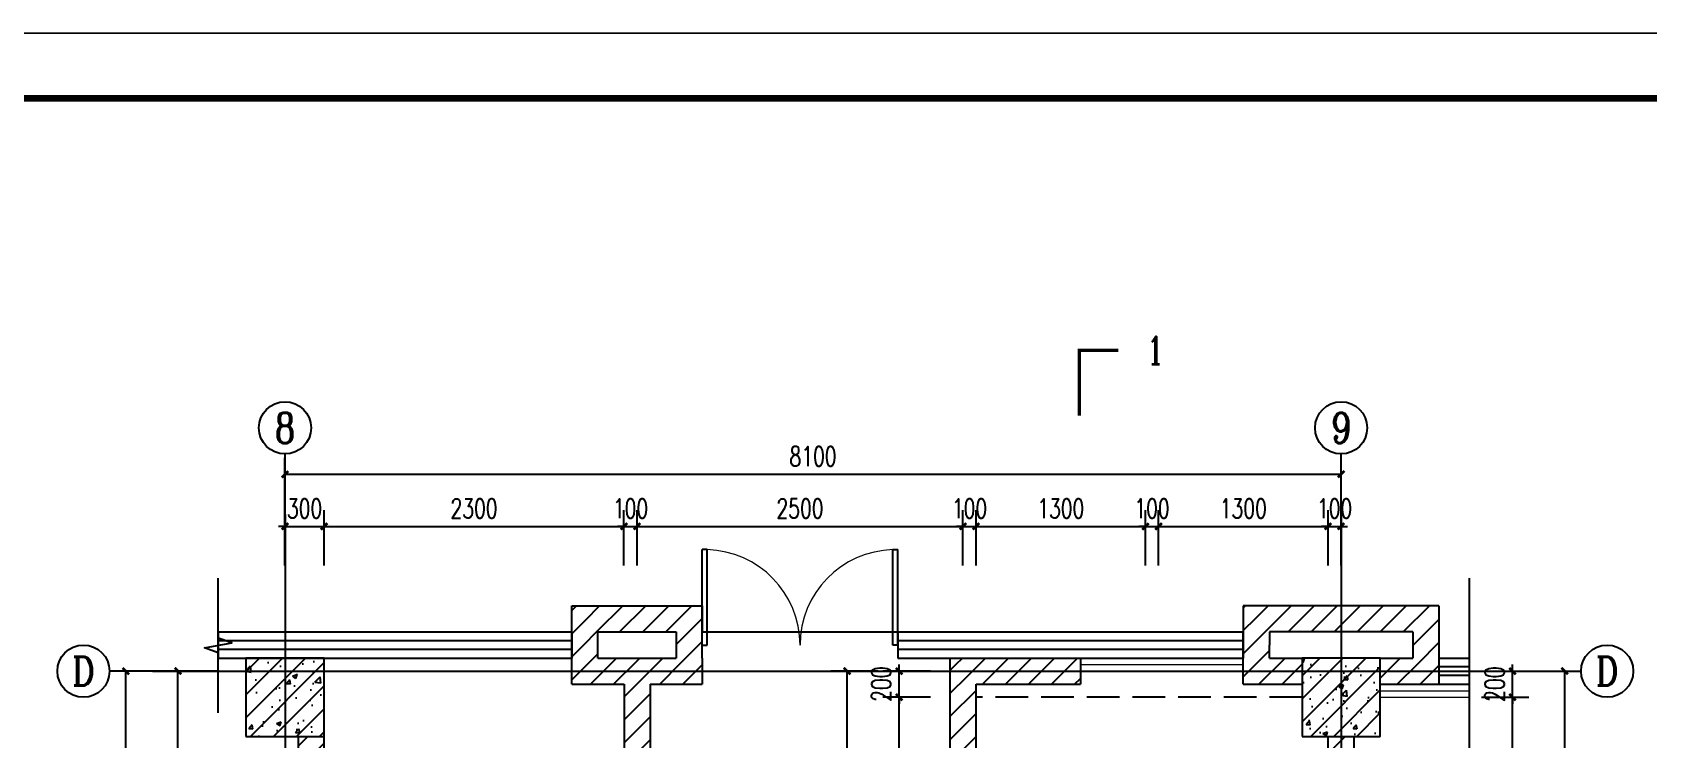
# Model space of a CAD drawing. Extents: x 1738711 to 2346805, y 1189731 to 2516152.
# Drawn here: x 1988359 to 2000756, y 1392502 to 1397922 of the extents above; entities that cross this region are included whole.
import ezdxf
from ezdxf.enums import TextEntityAlignment as Align

# ---------------------------------------------------------------- set-up
doc = ezdxf.new("R2010")
doc.units = 0
doc.header["$LTSCALE"] = 1000
doc.header["$MEASUREMENT"] = 0
doc.linetypes.add('DASH', pattern=[0.35, 0.25, -0.1])
doc.linetypes.add('复件 140224通州运河二期售楼部条件图_t3$0$X-ME SHAFT SH$0$X-B2$0$WATER_LINE', pattern=[0])
for name, color, linetype in [('AXIS', 3, 'Continuous'), ('AXIS_TEXT', 7, 'Continuous'), ('COLUMN', 9, 'Continuous'), ('DIM_SYMB', 3, 'Continuous'), ('DOTE', 1, 'Continuous'), ('PUB_DIM', 3, 'Continuous'), ('PUB_HATCH', 8, 'Continuous'), ('PUB_TEXT', 7, 'Continuous'), ('TK', 4, 'Continuous'), ('WALL', 40, 'Continuous'), ('WINDOW', 144, 'Continuous'), ('看线', 8, 'Continuous')]:
    doc.layers.add(name, color=color, linetype=linetype)
doc.layers.add('栏杆', color=6, linetype='Continuous', lineweight=15)
doc.styles.add('_TCH_AXIS', font='COMPLEX', dxfattribs={"bigfont": 'GBCBIG'})
doc.styles.add('_TCH_DIM_T3', font='SIMPLEX', dxfattribs={"width": 0.705882, "bigfont": 'GBCBIG'})
doc.styles.add('_TCH_LABEL', font='COMPLEX', dxfattribs={"bigfont": 'GBCBIG'})
doc.styles.add('COMPLEX', font='COMPLEX')
doc.styles.add('宋体', font='SIMSUN.TTF', dxfattribs={"width": 0.75})
doc.dimstyles.new('_TCH_ARCH&&50', dxfattribs={"dimtxt": 148.75, "dimasz": 50, "dimexe": 125, "dimexo": 150, "dimgap": 63.125, "dimtad": 1, "dimdec": 0, "dimzin": 0, "dimdsep": 46, "dimtxsty": '_TCH_DIM_T3', "dimblk": 'ARCHTICK', "dimcen": 0.09, "dimclrt": 7, "dimazin": 2, "dimtfac": 1, "dimtdec": 0, "dimtix": 1, "dimtmove": 2, "dimatfit": 3, "dimfxl": 50, "dimtolj": 1, "dimtzin": 0, "dimarcsym": 0})
pattern_1 = [(45, (0, 89.76), (-88.388383, 88.388383), [])]
pattern_2 = [(45, (0, 0), (-88.3883476, 88.3883476), []), (50, (0, 0), (358.63009, -31.376067), [37.5, -412.5]), (355, (0, 0), (-69.375667, 376.096067), [30, -330]), (100.4514, (29.9, -2.6), (289.25469, 344.71977), [31.870095, -350.571056]), (46.1842, (0, 100), (533.620524, -82.75951), [56.25, -618.75]), (96.6356, (44.47, 93.1), (467.33135, 487.05894), [47.80514, -525.8565]), (351.1842, (0, 100), (467.33097, 487.0593), [45, -495]), (21, (50, 75), (298.453526, -201.309445), [37.5, -412.5]), (326, (50, 75), (121.657666, 362.57502), [30, -330]), (71.4514, (74.87, 58.22), (420.111314, 161.26525), [31.870095, -350.571056]), (37.5, (0, 0), (6.0799277, 166.446927), [0, -326, 0, -335, 0, -331.25]), (7.5, (0, 0), (131.534769, 197.205856), [0, -191, 0, -318.5, 0, -126.25]), (327.5, (-111.5, 0), (266.911218, -11.277436), [0, -125, 0, -390, 0, -517.5]), (317.5, (-161.5, 0), (291.593085, 50.052491), [0, -162.5, 0, -259, 0, -367.5])]

# ---------------------------------------------------------------- blocks, each defined once
blk = doc.blocks.new('hjashrtahreahe')
at = {"layer": 'TK', "color": 7, "const_width": 25}
blk.add_lwpolyline([(0, 59400), (84100, 59400), (84100, 0), (0, 0)], close=True, dxfattribs=at)
at = {"layer": 'TK', "color": 3, "const_width": 100}
blk.add_lwpolyline([(2500, 1000), (2500, 58400), (83100, 58400), (83100, 1000)], close=True, dxfattribs=at)
at = {"layer": 'TK', "style": '宋体', "width": 0.75}
for tag, height, p in [('项目负责人', 350, (6003, 57089)), ('专业负责人', 350, (6003, 56224)), ('设计人', 350, (6003, 55419)), ('版号1', 250, (77304, 22193)), ('时间1', 250, (82405, 22193)), ('版号2', 250, (77304, 21593)), ('时间2', 250, (82405, 21593)), ('版号3', 250, (77304, 20993)), ('时间3', 250, (82405, 20993)), ('建筑会签', 0.0001, (78978, 2403)), ('电气会签', 0.0001, (82128, 2403)), ('结构会签', 0.0001, (78978, 1803)), ('暖通会签', 0.0001, (82128, 1803)), ('给排水会签', 0.0001, (78978, 1250)), ('智能化会签', 0.0001, (82128, 1250))]:
    blk.add_attdef(tag, text='', height=height, dxfattribs=at).set_placement(p, align=Align.CENTER)
for tag, p in [('合作设计单位', (80816, 48986)), ('版号说明1', (79854, 22318)), ('版号说明2', (79854, 21718)), ('版号说明3', (79854, 21118)), ('浙江绿储科技有限公司', (80545, 16036)), ('百兆瓦级集中式熔盐储能关键', (80545, 14953)), ('设备研发及制造基地项目', (80545, 14603)), ('1#研发楼', (80545, 13636)), ('图名', (80545, 12436)), ('工程编号', (78978, 11461)), ('子项编号', (82128, 11461)), ('建筑', (78978, 10711)), ('图号', (82128, 10711)), ('施工图', (78978, 9961)), ('2023.03', (82128, 9961)), ('审定', (79353, 8461)), ('审核', (79353, 7711)), ('工程负责', (79353, 6961)), ('专业负责', (79353, 6211)), ('设计', (79353, 5461)), ('制图', (79353, 4711)), ('校对', (79353, 3961))]:
    blk.add_attdef(tag, text='', height=250, dxfattribs=at).set_placement(p, align=Align.MIDDLE_CENTER)
blk = doc.blocks.new('_ArchTick')
at = {"color": 0, "linetype": 'ByBlock', "const_width": 0.4}
blk.add_lwpolyline([(-0.5, -0.5), (0.5, 0.5)], dxfattribs=at)
blk = doc.blocks.new('*D1735')
at = {"layer": 'Defpoints', "color": 0, "transparency": 16777216}
for p in [(1994608, 1393027), (1994997, 1393027), (1994997, 1386427)]:
    blk.add_point(p, dxfattribs=at)
at = {"layer": 'PUB_DIM', "color": 0, "lineweight": -2, "transparency": 16777216}
for p, q in [((1994847, 1393027), (1994483, 1393027)), ((1994608, 1386427), (1994608, 1393027)), ((1994847, 1386427), (1994483, 1386427))]:
    blk.add_line(p, q, dxfattribs=at)
at = {"layer": 'PUB_DIM', "color": 0, "lineweight": -2, "transparency": 16777216, "xscale": 50, "yscale": 50, "zscale": 50}
for p, rotation in [((1994608, 1393027), 90), ((1994608, 1386427), 270)]:
    blk.add_blockref('_ArchTick', p, dxfattribs=dict(at, rotation=rotation))
at = {"layer": 'PUB_DIM', "color": 7, "transparency": 16777216, "insert": (1994470, 1389727), "char_height": 148.8, "attachment_point": 5, "rotation": 90, "style": '_TCH_DIM_T3'}
blk.add_mtext('\\A1;6600', dxfattribs=at)
blk = doc.blocks.new('*D1740')
at = {"layer": 'Defpoints', "color": 0, "transparency": 16777216}
for p in [(1995008, 1392827), (1995397, 1392827), (1995397, 1390957)]:
    blk.add_point(p, dxfattribs=at)
at = {"layer": 'PUB_DIM', "color": 0, "lineweight": -2, "transparency": 16777216}
for p, q in [((1995247, 1392827), (1994883, 1392827)), ((1995008, 1390957), (1995008, 1392827)), ((1995247, 1390957), (1994883, 1390957))]:
    blk.add_line(p, q, dxfattribs=at)
at = {"layer": 'PUB_DIM', "color": 0, "lineweight": -2, "transparency": 16777216, "xscale": 50, "yscale": 50, "zscale": 50}
for p, rotation in [((1995008, 1392827), 90), ((1995008, 1390957), 270)]:
    blk.add_blockref('_ArchTick', p, dxfattribs=dict(at, rotation=rotation))
at = {"layer": 'PUB_DIM', "color": 7, "transparency": 16777216, "insert": (1994870, 1391892), "char_height": 148.8, "attachment_point": 5, "rotation": 90, "style": '_TCH_DIM_T3'}
blk.add_mtext('\\A1;1870', dxfattribs=at)
blk = doc.blocks.new('*D1741')
at = {"layer": 'Defpoints', "color": 0, "transparency": 16777216}
for p in [(1995008, 1393027), (1995397, 1393027), (1995397, 1392827)]:
    blk.add_point(p, dxfattribs=at)
at = {"layer": 'PUB_DIM', "color": 0, "lineweight": -2, "transparency": 16777216}
for p, q in [((1995008, 1393027), (1995008, 1393077)), ((1995247, 1393027), (1994883, 1393027)), ((1995008, 1392827), (1995008, 1393027)), ((1995247, 1392827), (1994883, 1392827)), ((1995008, 1392827), (1995008, 1392777))]:
    blk.add_line(p, q, dxfattribs=at)
at = {"layer": 'PUB_DIM', "color": 0, "lineweight": -2, "transparency": 16777216, "xscale": 50, "yscale": 50, "zscale": 50}
for p, rotation in [((1995008, 1393027), 270), ((1995008, 1392827), 90)]:
    blk.add_blockref('_ArchTick', p, dxfattribs=dict(at, rotation=rotation))
at = {"layer": 'PUB_DIM', "color": 7, "transparency": 16777216, "insert": (1994870, 1392927), "char_height": 148.8, "attachment_point": 5, "rotation": 90, "style": '_TCH_DIM_T3'}
blk.add_mtext('\\A1;200', dxfattribs=at)
blk = doc.blocks.new('*D1742')
at = {"layer": 'Defpoints', "color": 0, "transparency": 16777216}
for p in [(1999723, 1393027), (2000112, 1393027), (1999723, 1386427)]:
    blk.add_point(p, dxfattribs=at)
at = {"layer": 'PUB_DIM', "color": 0, "lineweight": -2, "transparency": 16777216}
for p, q in [((1999873, 1393027), (2000237, 1393027)), ((2000112, 1386427), (2000112, 1393027)), ((1999873, 1386427), (2000237, 1386427))]:
    blk.add_line(p, q, dxfattribs=at)
at = {"layer": 'PUB_DIM', "color": 0, "lineweight": -2, "transparency": 16777216, "xscale": 50, "yscale": 50, "zscale": 50}
for p, rotation in [((2000112, 1393027), 90), ((2000112, 1386427), 270)]:
    blk.add_blockref('_ArchTick', p, dxfattribs=dict(at, rotation=rotation))
at = {"layer": 'PUB_DIM', "color": 7, "transparency": 16777216, "insert": (1999975, 1389727), "char_height": 148.8, "attachment_point": 5, "rotation": 90, "style": '_TCH_DIM_T3'}
blk.add_mtext('\\A1;6600', dxfattribs=at)
blk = doc.blocks.new('*D1747')
at = {"layer": 'Defpoints', "color": 0, "transparency": 16777216}
for p in [(1999323, 1392827), (1999712, 1392827), (1999323, 1390957)]:
    blk.add_point(p, dxfattribs=at)
at = {"layer": 'PUB_DIM', "color": 0, "lineweight": -2, "transparency": 16777216}
for p, q in [((1999473, 1392827), (1999837, 1392827)), ((1999712, 1390957), (1999712, 1392827)), ((1999473, 1390957), (1999837, 1390957))]:
    blk.add_line(p, q, dxfattribs=at)
at = {"layer": 'PUB_DIM', "color": 0, "lineweight": -2, "transparency": 16777216, "xscale": 50, "yscale": 50, "zscale": 50}
for p, rotation in [((1999712, 1392827), 90), ((1999712, 1390957), 270)]:
    blk.add_blockref('_ArchTick', p, dxfattribs=dict(at, rotation=rotation))
at = {"layer": 'PUB_DIM', "color": 7, "transparency": 16777216, "insert": (1999575, 1391892), "char_height": 148.8, "attachment_point": 5, "rotation": 90, "style": '_TCH_DIM_T3'}
blk.add_mtext('\\A1;1870', dxfattribs=at)
blk = doc.blocks.new('*D1748')
at = {"layer": 'Defpoints', "color": 0, "transparency": 16777216}
for p in [(1999323, 1393027), (1999712, 1393027), (1999323, 1392827)]:
    blk.add_point(p, dxfattribs=at)
at = {"layer": 'PUB_DIM', "color": 0, "lineweight": -2, "transparency": 16777216}
for p, q in [((1999712, 1393027), (1999712, 1393077)), ((1999473, 1393027), (1999837, 1393027)), ((1999712, 1392827), (1999712, 1393027)), ((1999473, 1392827), (1999837, 1392827)), ((1999712, 1392827), (1999712, 1392777))]:
    blk.add_line(p, q, dxfattribs=at)
at = {"layer": 'PUB_DIM', "color": 0, "lineweight": -2, "transparency": 16777216, "xscale": 50, "yscale": 50, "zscale": 50}
for p, rotation in [((1999712, 1393027), 270), ((1999712, 1392827), 90)]:
    blk.add_blockref('_ArchTick', p, dxfattribs=dict(at, rotation=rotation))
at = {"layer": 'PUB_DIM', "color": 7, "transparency": 16777216, "insert": (1999575, 1392927), "char_height": 148.8, "attachment_point": 5, "rotation": 90, "style": '_TCH_DIM_T3'}
blk.add_mtext('\\A1;200', dxfattribs=at)
blk = doc.blocks.new('*D1749')
at = {"layer": 'Defpoints', "color": 0, "transparency": 16777216}
for p in [(1989076, 1393027), (1989541, 1393027), (1989541, 1386427)]:
    blk.add_point(p, dxfattribs=at)
at = {"layer": 'PUB_DIM', "color": 0, "lineweight": -2, "transparency": 16777216}
for p, q in [((1989391, 1393027), (1988951, 1393027)), ((1989076, 1386427), (1989076, 1393027)), ((1989391, 1386427), (1988951, 1386427))]:
    blk.add_line(p, q, dxfattribs=at)
at = {"layer": 'PUB_DIM', "color": 0, "lineweight": -2, "transparency": 16777216, "xscale": 50, "yscale": 50, "zscale": 50}
for p, rotation in [((1989076, 1393027), 90), ((1989076, 1386427), 270)]:
    blk.add_blockref('_ArchTick', p, dxfattribs=dict(at, rotation=rotation))
at = {"layer": 'PUB_DIM', "color": 7, "transparency": 16777216, "insert": (1988938, 1389727), "char_height": 148.8, "attachment_point": 5, "rotation": 90, "style": '_TCH_DIM_T3'}
blk.add_mtext('\\A1;6600', dxfattribs=at)
blk = doc.blocks.new('*D1753')
at = {"layer": 'Defpoints', "color": 0, "transparency": 16777216}
for p in [(1989476, 1393027), (1989941, 1393027), (1989941, 1390427)]:
    blk.add_point(p, dxfattribs=at)
at = {"layer": 'PUB_DIM', "color": 0, "lineweight": -2, "transparency": 16777216}
for p, q in [((1989791, 1393027), (1989351, 1393027)), ((1989476, 1390427), (1989476, 1393027)), ((1989791, 1390427), (1989351, 1390427))]:
    blk.add_line(p, q, dxfattribs=at)
at = {"layer": 'PUB_DIM', "color": 0, "lineweight": -2, "transparency": 16777216, "xscale": 50, "yscale": 50, "zscale": 50}
for p, rotation in [((1989476, 1393027), 90), ((1989476, 1390427), 270)]:
    blk.add_blockref('_ArchTick', p, dxfattribs=dict(at, rotation=rotation))
at = {"layer": 'PUB_DIM', "color": 7, "transparency": 16777216, "insert": (1989338, 1391727), "char_height": 148.8, "attachment_point": 5, "rotation": 90, "style": '_TCH_DIM_T3'}
blk.add_mtext('\\A1;2600', dxfattribs=at)
blk = doc.blocks.new('*D1754')
at = {"layer": 'Defpoints', "color": 0, "transparency": 16777216}
for p in [(1998397, 1394536), (1990297, 1394087), (1998397, 1394087)]:
    blk.add_point(p, dxfattribs=at)
at = {"layer": 'PUB_DIM', "color": 0, "lineweight": -2, "transparency": 16777216}
for p, q in [((1990297, 1394237), (1990297, 1394661)), ((1998397, 1394237), (1998397, 1394661)), ((1990297, 1394536), (1998397, 1394536))]:
    blk.add_line(p, q, dxfattribs=at)
at = {"layer": 'PUB_DIM', "color": 0, "lineweight": -2, "transparency": 16777216, "xscale": 50, "yscale": 50, "zscale": 50, "rotation": 180}
blk.add_blockref('_ArchTick', (1990297, 1394536), dxfattribs=at)
at = {"layer": 'PUB_DIM', "color": 0, "lineweight": -2, "transparency": 16777216, "xscale": 50, "yscale": 50, "zscale": 50}
blk.add_blockref('_ArchTick', (1998397, 1394536), dxfattribs=at)
at = {"layer": 'PUB_DIM', "color": 7, "transparency": 16777216, "insert": (1994347, 1394673), "char_height": 148.8, "attachment_point": 5, "style": '_TCH_DIM_T3'}
blk.add_mtext('\\A1;8100', dxfattribs=at)
blk = doc.blocks.new('*D1755')
at = {"layer": 'Defpoints', "color": 0, "transparency": 16777216}
for p in [(1990597, 1394136), (1990297, 1393687), (1990597, 1393687)]:
    blk.add_point(p, dxfattribs=at)
at = {"layer": 'PUB_DIM', "color": 0, "lineweight": -2, "transparency": 16777216}
for p, q in [((1990297, 1393837), (1990297, 1394261)), ((1990597, 1393837), (1990597, 1394261)), ((1990297, 1394136), (1990247, 1394136)), ((1990297, 1394136), (1990597, 1394136)), ((1990597, 1394136), (1990647, 1394136))]:
    blk.add_line(p, q, dxfattribs=at)
at = {"layer": 'PUB_DIM', "color": 0, "lineweight": -2, "transparency": 16777216, "xscale": 50, "yscale": 50, "zscale": 50}
blk.add_blockref('_ArchTick', (1990297, 1394136), dxfattribs=at)
at = {"layer": 'PUB_DIM', "color": 0, "lineweight": -2, "transparency": 16777216, "xscale": 50, "yscale": 50, "zscale": 50, "rotation": 180}
blk.add_blockref('_ArchTick', (1990597, 1394136), dxfattribs=at)
at = {"layer": 'PUB_DIM', "color": 7, "transparency": 16777216, "insert": (1990447, 1394273), "char_height": 148.8, "attachment_point": 5, "style": '_TCH_DIM_T3'}
blk.add_mtext('\\A1;300', dxfattribs=at)
blk = doc.blocks.new('*D1756')
at = {"layer": 'Defpoints', "color": 0, "transparency": 16777216}
for p in [(1992897, 1394136), (1990597, 1393687), (1992897, 1393687)]:
    blk.add_point(p, dxfattribs=at)
at = {"layer": 'PUB_DIM', "color": 0, "lineweight": -2, "transparency": 16777216}
for p, q in [((1990597, 1393837), (1990597, 1394261)), ((1992897, 1393837), (1992897, 1394261)), ((1990597, 1394136), (1992897, 1394136))]:
    blk.add_line(p, q, dxfattribs=at)
at = {"layer": 'PUB_DIM', "color": 0, "lineweight": -2, "transparency": 16777216, "xscale": 50, "yscale": 50, "zscale": 50, "rotation": 180}
blk.add_blockref('_ArchTick', (1990597, 1394136), dxfattribs=at)
at = {"layer": 'PUB_DIM', "color": 0, "lineweight": -2, "transparency": 16777216, "xscale": 50, "yscale": 50, "zscale": 50}
blk.add_blockref('_ArchTick', (1992897, 1394136), dxfattribs=at)
at = {"layer": 'PUB_DIM', "color": 7, "transparency": 16777216, "insert": (1991747, 1394273), "char_height": 148.8, "attachment_point": 5, "style": '_TCH_DIM_T3'}
blk.add_mtext('\\A1;2300', dxfattribs=at)
blk = doc.blocks.new('*D1757')
at = {"layer": 'Defpoints', "color": 0, "transparency": 16777216}
for p in [(1992997, 1394136), (1992897, 1393687), (1992997, 1393687)]:
    blk.add_point(p, dxfattribs=at)
at = {"layer": 'PUB_DIM', "color": 0, "lineweight": -2, "transparency": 16777216}
for p, q in [((1992897, 1393837), (1992897, 1394261)), ((1992997, 1393837), (1992997, 1394261)), ((1992897, 1394136), (1992847, 1394136)), ((1992897, 1394136), (1992997, 1394136)), ((1992997, 1394136), (1993047, 1394136))]:
    blk.add_line(p, q, dxfattribs=at)
at = {"layer": 'PUB_DIM', "color": 0, "lineweight": -2, "transparency": 16777216, "xscale": 50, "yscale": 50, "zscale": 50}
blk.add_blockref('_ArchTick', (1992897, 1394136), dxfattribs=at)
at = {"layer": 'PUB_DIM', "color": 0, "lineweight": -2, "transparency": 16777216, "xscale": 50, "yscale": 50, "zscale": 50, "rotation": 180}
blk.add_blockref('_ArchTick', (1992997, 1394136), dxfattribs=at)
at = {"layer": 'PUB_DIM', "color": 7, "transparency": 16777216, "insert": (1992947, 1394273), "char_height": 148.8, "attachment_point": 5, "style": '_TCH_DIM_T3'}
blk.add_mtext('\\A1;100', dxfattribs=at)
blk = doc.blocks.new('*D1758')
at = {"layer": 'Defpoints', "color": 0, "transparency": 16777216}
for p in [(1995497, 1394136), (1992997, 1393687), (1995497, 1393687)]:
    blk.add_point(p, dxfattribs=at)
at = {"layer": 'PUB_DIM', "color": 0, "lineweight": -2, "transparency": 16777216}
for p, q in [((1992997, 1393837), (1992997, 1394261)), ((1995497, 1393837), (1995497, 1394261)), ((1992997, 1394136), (1995497, 1394136))]:
    blk.add_line(p, q, dxfattribs=at)
at = {"layer": 'PUB_DIM', "color": 0, "lineweight": -2, "transparency": 16777216, "xscale": 50, "yscale": 50, "zscale": 50, "rotation": 180}
blk.add_blockref('_ArchTick', (1992997, 1394136), dxfattribs=at)
at = {"layer": 'PUB_DIM', "color": 0, "lineweight": -2, "transparency": 16777216, "xscale": 50, "yscale": 50, "zscale": 50}
blk.add_blockref('_ArchTick', (1995497, 1394136), dxfattribs=at)
at = {"layer": 'PUB_DIM', "color": 7, "transparency": 16777216, "insert": (1994247, 1394273), "char_height": 148.8, "attachment_point": 5, "style": '_TCH_DIM_T3'}
blk.add_mtext('\\A1;2500', dxfattribs=at)
blk = doc.blocks.new('*D1759')
at = {"layer": 'Defpoints', "color": 0, "transparency": 16777216}
for p in [(1995597, 1394136), (1995497, 1393687), (1995597, 1393687)]:
    blk.add_point(p, dxfattribs=at)
at = {"layer": 'PUB_DIM', "color": 0, "lineweight": -2, "transparency": 16777216}
for p, q in [((1995497, 1393837), (1995497, 1394261)), ((1995597, 1393837), (1995597, 1394261)), ((1995497, 1394136), (1995447, 1394136)), ((1995497, 1394136), (1995597, 1394136)), ((1995597, 1394136), (1995647, 1394136))]:
    blk.add_line(p, q, dxfattribs=at)
at = {"layer": 'PUB_DIM', "color": 0, "lineweight": -2, "transparency": 16777216, "xscale": 50, "yscale": 50, "zscale": 50}
blk.add_blockref('_ArchTick', (1995497, 1394136), dxfattribs=at)
at = {"layer": 'PUB_DIM', "color": 0, "lineweight": -2, "transparency": 16777216, "xscale": 50, "yscale": 50, "zscale": 50, "rotation": 180}
blk.add_blockref('_ArchTick', (1995597, 1394136), dxfattribs=at)
at = {"layer": 'PUB_DIM', "color": 7, "transparency": 16777216, "insert": (1995547, 1394273), "char_height": 148.8, "attachment_point": 5, "style": '_TCH_DIM_T3'}
blk.add_mtext('\\A1;100', dxfattribs=at)
blk = doc.blocks.new('*D1760')
at = {"layer": 'Defpoints', "color": 0, "transparency": 16777216}
for p in [(1996897, 1394136), (1995597, 1393687), (1996897, 1393687)]:
    blk.add_point(p, dxfattribs=at)
at = {"layer": 'PUB_DIM', "color": 0, "lineweight": -2, "transparency": 16777216}
for p, q in [((1995597, 1393837), (1995597, 1394261)), ((1996897, 1393837), (1996897, 1394261)), ((1995597, 1394136), (1996897, 1394136))]:
    blk.add_line(p, q, dxfattribs=at)
at = {"layer": 'PUB_DIM', "color": 0, "lineweight": -2, "transparency": 16777216, "xscale": 50, "yscale": 50, "zscale": 50, "rotation": 180}
blk.add_blockref('_ArchTick', (1995597, 1394136), dxfattribs=at)
at = {"layer": 'PUB_DIM', "color": 0, "lineweight": -2, "transparency": 16777216, "xscale": 50, "yscale": 50, "zscale": 50}
blk.add_blockref('_ArchTick', (1996897, 1394136), dxfattribs=at)
at = {"layer": 'PUB_DIM', "color": 7, "transparency": 16777216, "insert": (1996247, 1394273), "char_height": 148.8, "attachment_point": 5, "style": '_TCH_DIM_T3'}
blk.add_mtext('\\A1;1300', dxfattribs=at)
blk = doc.blocks.new('*D1761')
at = {"layer": 'Defpoints', "color": 0, "transparency": 16777216}
for p in [(1996997, 1394136), (1996897, 1393687), (1996997, 1393687)]:
    blk.add_point(p, dxfattribs=at)
at = {"layer": 'PUB_DIM', "color": 0, "lineweight": -2, "transparency": 16777216}
for p, q in [((1996897, 1393837), (1996897, 1394261)), ((1996997, 1393837), (1996997, 1394261)), ((1996897, 1394136), (1996847, 1394136)), ((1996897, 1394136), (1996997, 1394136)), ((1996997, 1394136), (1997047, 1394136))]:
    blk.add_line(p, q, dxfattribs=at)
at = {"layer": 'PUB_DIM', "color": 0, "lineweight": -2, "transparency": 16777216, "xscale": 50, "yscale": 50, "zscale": 50}
blk.add_blockref('_ArchTick', (1996897, 1394136), dxfattribs=at)
at = {"layer": 'PUB_DIM', "color": 0, "lineweight": -2, "transparency": 16777216, "xscale": 50, "yscale": 50, "zscale": 50, "rotation": 180}
blk.add_blockref('_ArchTick', (1996997, 1394136), dxfattribs=at)
at = {"layer": 'PUB_DIM', "color": 7, "transparency": 16777216, "insert": (1996947, 1394273), "char_height": 148.8, "attachment_point": 5, "style": '_TCH_DIM_T3'}
blk.add_mtext('\\A1;100', dxfattribs=at)
blk = doc.blocks.new('*D1762')
at = {"layer": 'Defpoints', "color": 0, "transparency": 16777216}
for p in [(1998297, 1394136), (1996997, 1393687), (1998297, 1393687)]:
    blk.add_point(p, dxfattribs=at)
at = {"layer": 'PUB_DIM', "color": 0, "lineweight": -2, "transparency": 16777216}
for p, q in [((1996997, 1393837), (1996997, 1394261)), ((1998297, 1393837), (1998297, 1394261)), ((1996997, 1394136), (1998297, 1394136))]:
    blk.add_line(p, q, dxfattribs=at)
at = {"layer": 'PUB_DIM', "color": 0, "lineweight": -2, "transparency": 16777216, "xscale": 50, "yscale": 50, "zscale": 50, "rotation": 180}
blk.add_blockref('_ArchTick', (1996997, 1394136), dxfattribs=at)
at = {"layer": 'PUB_DIM', "color": 0, "lineweight": -2, "transparency": 16777216, "xscale": 50, "yscale": 50, "zscale": 50}
blk.add_blockref('_ArchTick', (1998297, 1394136), dxfattribs=at)
at = {"layer": 'PUB_DIM', "color": 7, "transparency": 16777216, "insert": (1997647, 1394273), "char_height": 148.8, "attachment_point": 5, "style": '_TCH_DIM_T3'}
blk.add_mtext('\\A1;1300', dxfattribs=at)
blk = doc.blocks.new('*D1763')
at = {"layer": 'Defpoints', "color": 0, "transparency": 16777216}
for p in [(1998397, 1394136), (1998297, 1393687), (1998397, 1393687)]:
    blk.add_point(p, dxfattribs=at)
at = {"layer": 'PUB_DIM', "color": 0, "lineweight": -2, "transparency": 16777216}
for p, q in [((1998297, 1393837), (1998297, 1394261)), ((1998397, 1393837), (1998397, 1394261)), ((1998297, 1394136), (1998247, 1394136)), ((1998297, 1394136), (1998397, 1394136)), ((1998397, 1394136), (1998447, 1394136))]:
    blk.add_line(p, q, dxfattribs=at)
at = {"layer": 'PUB_DIM', "color": 0, "lineweight": -2, "transparency": 16777216, "xscale": 50, "yscale": 50, "zscale": 50}
blk.add_blockref('_ArchTick', (1998297, 1394136), dxfattribs=at)
at = {"layer": 'PUB_DIM', "color": 0, "lineweight": -2, "transparency": 16777216, "xscale": 50, "yscale": 50, "zscale": 50, "rotation": 180}
blk.add_blockref('_ArchTick', (1998397, 1394136), dxfattribs=at)
at = {"layer": 'PUB_DIM', "color": 7, "transparency": 16777216, "insert": (1998347, 1394273), "char_height": 148.8, "attachment_point": 5, "style": '_TCH_DIM_T3'}
blk.add_mtext('\\A1;100', dxfattribs=at)
blk = doc.blocks.new('$TCHSYS$WIN2D')
for p, q in [((-0.5, 0.5), (0.5, 0.5)), ((-0.5, 0.5), (-0.5, -0.5)), ((0.5, 0.5), (0.5, -0.5)), ((0.5, 0.1667), (-0.5, 0.1667)), ((0.5, -0.1667), (-0.5, -0.1667)), ((-0.5, -0.5), (0.5, -0.5))]:
    blk.add_line(p, q)
blk = doc.blocks.new('$DorLib2D$00000002')
for p, q in [((-0.5, 0), (-0.5, 0.4875)), ((-0.475, 0.4875), (-0.5, 0.4875)), ((-0.475, 0), (-0.475, 0.4875)), ((0.475, 0), (0.475, 0.4875)), ((0.475, 0.4875), (0.5, 0.4875)), ((0.5, 0), (0.5, 0.4875)), ((-0.5, 0), (-0.475, 0)), ((0.5, 0), (0.475, 0))]:
    blk.add_line(p, q)
at = {"lineweight": 13}
for centre, start, end in [((-0.4875, 0), 0, 88.53072), ((0.4875, 0), 91.46928, 180)]:
    blk.add_arc(centre, 0.4875, start, end, dxfattribs=at)
blk = doc.blocks.new('_AXISO')
blk.add_circle((0, 0), 0.5)
at = {"layer": 'AXIS_TEXT', "style": 'COMPLEX', "width": 1.041667}
blk.add_attdef('A', text='', height=0.56, dxfattribs=at).set_placement((-0.25, -0.28), (0.25, -0.28), align=Align.FIT)

msp = doc.modelspace()

# ---------------------------------------------------------------- hatches: boundary and pattern name
at = {"layer": 'PUB_HATCH', "linetype": '复件 140224通州运河二期售楼部条件图_t3$0$X-ME SHAFT SH$0$X-B2$0$WATER_LINE'}
h = msp.add_hatch(dxfattribs=at)
h.set_pattern_fill('普通砖', color=256, scale=50, style=0)
h.set_pattern_definition(pattern_1)
h.paths.add_polyline_path([(1992497.2, 1393526.7), (1992697.2, 1393326.7), (1993297.2, 1393326.7), (1993497.2, 1393526.7)])
h = msp.add_hatch(dxfattribs=at)
h.set_pattern_fill('普通砖', color=256, scale=50, style=0)
h.set_pattern_definition(pattern_1)
h.paths.add_polyline_path([(1992563.8, 1393226.7), (1992697.2, 1393226.7), (1992697.2, 1393326.7), (1992497.2, 1393526.7), (1992497.2, 1393326.7)])
h = msp.add_hatch(dxfattribs=at)
h.set_pattern_fill('普通砖', color=256, scale=50, style=0)
h.set_pattern_definition(pattern_1)
h.paths.add_polyline_path([(1993497.2, 1393526.7), (1993297.2, 1393326.7), (1993297.2, 1393226.7), (1993430.5, 1393226.7), (1993497.2, 1393326.7)])
h = msp.add_hatch(dxfattribs=at)
h.set_pattern_fill('普通砖', color=256, scale=50, style=0)
h.set_pattern_definition(pattern_1)
h.paths.add_polyline_path([(1997847.2, 1393326.7), (1997647.2, 1393526.7), (1997647.2, 1393326.7), (1997713.8, 1393226.7), (1997847.2, 1393226.7)])
h = msp.add_hatch(dxfattribs=at)
h.set_pattern_fill('普通砖', color=256, scale=50, style=0)
h.set_pattern_definition(pattern_1)
h.paths.add_polyline_path([(1998947.2, 1393326.7), (1999147.2, 1393526.7), (1997647.2, 1393526.7), (1997847.2, 1393326.7)])
h = msp.add_hatch(dxfattribs=at)
h.set_pattern_fill('普通砖', color=256, scale=50, style=0)
h.set_pattern_definition(pattern_1)
h.paths.add_polyline_path([(1999147.2, 1393526.7), (1998947.2, 1393326.7), (1998947.2, 1393126.7), (1999147.2, 1392926.7)])
h = msp.add_hatch(dxfattribs=at)
h.set_pattern_fill('普通砖', color=256, scale=50, style=0)
h.set_pattern_definition(pattern_1)
h.paths.add_polyline_path([(1992497.2, 1393326.7), (1992497.2, 1393126.7), (1992563.8, 1393226.7)])
h = msp.add_hatch(dxfattribs=at)
h.set_pattern_fill('普通砖', color=256, scale=50, style=0)
h.set_pattern_definition(pattern_1)
h.paths.add_polyline_path([(1993497.2, 1393126.7), (1993497.2, 1393326.7), (1993430.5, 1393226.7)])
h = msp.add_hatch(dxfattribs=at)
h.set_pattern_fill('普通砖', color=256, scale=50, style=0)
h.set_pattern_definition(pattern_1)
h.paths.add_polyline_path([(1997647.2, 1393326.7), (1997647.2, 1393126.7), (1997713.8, 1393226.7)])
h = msp.add_hatch(dxfattribs=at)
h.set_pattern_fill('普通砖', color=256, scale=50, style=0)
h.set_pattern_definition(pattern_1)
h.paths.add_polyline_path([(1992497.2, 1392926.7), (1992697.2, 1393126.7), (1992697.2, 1393226.7), (1992563.8, 1393226.7), (1992497.2, 1393126.7)])
h = msp.add_hatch(dxfattribs=at)
h.set_pattern_fill('普通砖', color=256, scale=50, style=0)
h.set_pattern_definition(pattern_1)
h.paths.add_polyline_path([(1993430.5, 1393226.7), (1993297.2, 1393226.7), (1993297.2, 1393126.7), (1993497.2, 1392926.7), (1993497.2, 1393126.7)])
h = msp.add_hatch(dxfattribs=at)
h.set_pattern_fill('普通砖', color=256, scale=50, style=0)
h.set_pattern_definition(pattern_1)
h.paths.add_polyline_path([(1997647.2, 1392926.7), (1997847.2, 1393126.7), (1997847.2, 1393226.7), (1997713.8, 1393226.7), (1997647.2, 1393126.7)])
h = msp.add_hatch(dxfattribs=at)
h.set_pattern_fill('钢筋混凝土', color=256, scale=50, style=0)
h.set_pattern_definition(pattern_2)
h.paths.add_polyline_path([(1989997.2, 1392526.7), (1990597.2, 1392526.7), (1990597.2, 1393126.7), (1989997.2, 1393126.7)])
h = msp.add_hatch(dxfattribs=at)
h.set_pattern_fill('普通砖', color=256, scale=50, style=0)
h.set_pattern_definition(pattern_1)
h.paths.add_polyline_path([(1992697.2, 1393126.7), (1992497.2, 1392926.7), (1992897.2, 1392926.7), (1992997.2, 1392993.3), (1992997.2, 1393126.7)])
h = msp.add_hatch(dxfattribs=at)
h.set_pattern_fill('普通砖', color=256, scale=50, style=0)
h.set_pattern_definition(pattern_1)
h.paths.add_polyline_path([(1992997.2, 1392993.3), (1993097.2, 1392926.7), (1993497.2, 1392926.7), (1993297.2, 1393126.7), (1992997.2, 1393126.7)])
at = {"layer": 'PUB_HATCH'}
h = msp.add_hatch(dxfattribs=at)
h.set_pattern_fill('普通砖', color=256, scale=50, style=0)
h.set_pattern_definition(pattern_1)
h.paths.add_polyline_path([(1995397.2, 1393126.7), (1995397.2, 1388476.7), (1995597.2, 1388476.7), (1995597.2, 1392926.7)])
at = {"layer": 'PUB_HATCH', "linetype": '复件 140224通州运河二期售楼部条件图_t3$0$X-ME SHAFT SH$0$X-B2$0$WATER_LINE'}
h = msp.add_hatch(dxfattribs=at)
h.set_pattern_fill('普通砖', color=256, scale=50, style=0)
h.set_pattern_definition(pattern_1)
h.paths.add_polyline_path([(1995397.2, 1393126.7), (1995597.2, 1392926.7), (1996397.2, 1392926.7), (1996397.2, 1393126.7)])
h = msp.add_hatch(dxfattribs=at)
h.set_pattern_fill('普通砖', color=256, scale=50, style=0)
h.set_pattern_definition(pattern_1)
h.paths.add_polyline_path([(1998097.2, 1392926.7), (1998097.2, 1393126.7), (1997847.2, 1393126.7), (1997647.2, 1392926.7)])
h = msp.add_hatch(dxfattribs=at)
h.set_pattern_fill('钢筋混凝土', color=256, scale=50, style=0)
h.set_pattern_definition(pattern_2)
h.paths.add_polyline_path([(1998097.2, 1392526.7), (1998697.2, 1392526.7), (1998697.2, 1393126.7), (1998097.2, 1393126.7)])
h = msp.add_hatch(dxfattribs=at)
h.set_pattern_fill('普通砖', color=256, scale=50, style=0)
h.set_pattern_definition(pattern_1)
h.paths.add_polyline_path([(1998697.2, 1393126.7), (1998697.2, 1392926.7), (1999147.2, 1392926.7), (1998947.2, 1393126.7)])
at = {"layer": 'PUB_HATCH'}
h = msp.add_hatch(dxfattribs=at)
h.set_pattern_fill('普通砖', color=256, scale=50, style=0)
h.set_pattern_definition(pattern_1)
h.paths.add_polyline_path([(1992997.2, 1392993.3), (1992897.2, 1392926.7), (1992897.2, 1390426.7), (1992947.2, 1390427.3), (1993097.2, 1390426.7), (1993097.2, 1392926.7)])
h = msp.add_hatch(dxfattribs=at)
h.set_pattern_fill('普通砖', color=256, scale=50, style=0)
h.set_pattern_definition(pattern_1)
h.paths.add_polyline_path([(1990597.2, 1392526.7), (1990397.2, 1392526.7), (1990397.2, 1392176.7), (1990597.2, 1392176.7)])
h = msp.add_hatch(dxfattribs=at)
h.set_pattern_fill('普通砖', color=256, scale=50, style=0)
h.set_pattern_definition(pattern_1)
h.paths.add_polyline_path([(1998497.2, 1392526.7), (1998297.2, 1392526.7), (1998297.2, 1389826.7), (1998497.2, 1389826.7)])

# ---------------------------------------------------------------- linework, layer by layer
at = {"layer": 'AXIS'}
for p, q in [((1990297.2, 1394190.9), (1990297.2, 1394690.9)), ((1998397.2, 1394190.9), (1998397.2, 1394690.9)), ((1989451, 1393026.7), (1988951, 1393026.7)), ((1999737.4, 1393026.7), (2000237.4, 1393026.7))]:
    msp.add_line(p, q, dxfattribs=at)
at = {"layer": 'COLUMN', "linetype": '复件 140224通州运河二期售楼部条件图_t3$0$X-ME SHAFT SH$0$X-B2$0$WATER_LINE'}
for p, q in [((1990597.2, 1393126.7), (1989997.2, 1393126.7)), ((1989997.2, 1393126.7), (1989997.2, 1392526.7)), ((1990597.2, 1392526.7), (1990597.2, 1393126.7)), ((1998697.2, 1393126.7), (1998097.2, 1393126.7)), ((1998097.2, 1393126.7), (1998097.2, 1392526.7)), ((1998697.2, 1392526.7), (1998697.2, 1393126.7)), ((1989997.2, 1392526.7), (1990597.2, 1392526.7)), ((1998097.2, 1392526.7), (1998697.2, 1392526.7))]:
    msp.add_line(p, q, dxfattribs=at)
at = {"layer": 'DIM_SYMB', "const_width": 25}
msp.add_lwpolyline([(1996689.6, 1395484.6), (1996389.6, 1395484.6), (1996389.6, 1394984.6)], dxfattribs=at)
at = {"layer": 'DIM_SYMB'}
for points in [[(1989783.7, 1392708.2), (1989783.7, 1393167.5), (1989678.7, 1393205.7), (1989888.7, 1393242.8), (1989783.7, 1393280), (1989783.7, 1393739.3)], [(1999381, 1385739.5), (1999381, 1389683.2), (1999276, 1389721.4), (1999486, 1389758.4), (1999381, 1389795.7), (1999381, 1393739.3)]]:
    msp.add_lwpolyline(points, dxfattribs=at)
at = {"layer": 'DOTE'}
for p, q in [((1990297.2, 1394226.9), (1990297.2, 1385283.7)), ((1998397.2, 1394226.9), (1998397.2, 1385283.7)), ((1989281.3, 1393026.7), (1999903.6, 1393026.7))]:
    msp.add_line(p, q, dxfattribs=at)
at = {"layer": 'WALL', "linetype": '复件 140224通州运河二期售楼部条件图_t3$0$X-ME SHAFT SH$0$X-B2$0$WATER_LINE'}
for p, q in [((1992497.2, 1393526.7), (1993497.2, 1393526.7)), ((1992497.2, 1393326.7), (1992497.2, 1393526.7)), ((1993497.2, 1393526.7), (1993497.2, 1393326.7)), ((1997647.2, 1393526.7), (1997647.2, 1393326.7)), ((1999147.2, 1393526.7), (1997647.2, 1393526.7)), ((1999147.2, 1393526.7), (1999147.2, 1392926.7)), ((1989783.7, 1393126.7), (1989783.7, 1393326.7)), ((1992497.2, 1393126.7), (1992497.2, 1393326.7)), ((1992697.2, 1393326.7), (1993297.2, 1393326.7)), ((1992697.2, 1393226.7), (1992697.2, 1393326.7)), ((1993297.2, 1393326.7), (1993297.2, 1393226.7)), ((1993497.2, 1393126.7), (1993497.2, 1393326.7)), ((1997647.2, 1393126.7), (1997647.2, 1393326.7)), ((1997847.2, 1393326.7), (1997847.2, 1393226.7)), ((1998947.2, 1393326.7), (1997847.2, 1393326.7)), ((1998947.2, 1393326.7), (1998947.2, 1393126.7)), ((1992697.2, 1393126.7), (1992697.2, 1393226.7)), ((1993297.2, 1393226.7), (1993297.2, 1393126.7)), ((1997847.2, 1393126.7), (1997847.2, 1393226.7)), ((1992497.2, 1392926.7), (1992497.2, 1393126.7)), ((1992697.2, 1393126.7), (1992997.2, 1393126.7)), ((1992997.2, 1393126.7), (1993297.2, 1393126.7)), ((1993497.2, 1393126.7), (1993497.2, 1392926.7)), ((1995397.2, 1393126.7), (1996397.2, 1393126.7)), ((1996397.2, 1393126.7), (1996397.2, 1392926.7)), ((1997647.2, 1392926.7), (1997647.2, 1393126.7)), ((1997847.2, 1393126.7), (1998097.2, 1393126.7)), ((1998697.2, 1393126.7), (1998947.2, 1393126.7)), ((1992497.2, 1392926.7), (1992897.2, 1392926.7)), ((1993097.2, 1392926.7), (1993497.2, 1392926.7)), ((1995597.2, 1392926.7), (1996397.2, 1392926.7)), ((1997647.2, 1392926.7), (1998097.2, 1392926.7)), ((1998697.2, 1392926.7), (1999147.2, 1392926.7))]:
    msp.add_line(p, q, dxfattribs=at)
at = {"layer": 'WALL'}
for p, q in [((1995397.2, 1393126.7), (1995397.2, 1388476.7)), ((1992897.2, 1392926.7), (1992897.2, 1390426.7)), ((1993097.2, 1392926.7), (1993097.2, 1390426.7)), ((1995597.2, 1388476.7), (1995597.2, 1392926.7)), ((1990397.2, 1392526.7), (1990397.2, 1392176.7)), ((1990597.2, 1392176.7), (1990597.2, 1392526.7)), ((1998297.2, 1389826.7), (1998297.2, 1392526.7)), ((1998497.2, 1389826.7), (1998497.2, 1392526.7))]:
    msp.add_line(p, q, dxfattribs=at)
at = {"layer": 'WINDOW'}
msp.add_line((1993497.2, 1393326.7), (1994997.2, 1393326.7), dxfattribs=at)
at = {"layer": 'WINDOW', "linetype": '复件 140224通州运河二期售楼部条件图_t3$0$X-ME SHAFT SH$0$X-B2$0$WATER_LINE'}
for p, q in [((1999147.2, 1393126.7), (1999381, 1393126.7)), ((1999381, 1393060), (1999147.2, 1393060)), ((1999381, 1392993.3), (1999147.2, 1392993.3)), ((1999147.2, 1392926.7), (1999381, 1392926.7))]:
    msp.add_line(p, q, dxfattribs=at)
at = {"layer": '栏杆'}
for points in [[(1996397.2, 1393076.7), (1997647.2, 1393076.7)], [(1996397.2, 1393026.7), (1997647.2, 1393026.7)], [(1998697.2, 1392876.7), (1999381, 1392876.7)], [(1998697.2, 1392826.7), (1999381, 1392826.7)]]:
    msp.add_lwpolyline(points, dxfattribs=at)
at = {"layer": '看线', "linetype": 'DASH'}
msp.add_line((1998097.2, 1392826.7), (1995597.2, 1392826.7), dxfattribs=at)

# ---------------------------------------------------------------- block references
at = {"xscale": 0.5, "yscale": 0.5, "zscale": 0.5}
msp.add_blockref('hjashrtahreahe', (1981933.1, 1368216), dxfattribs=at)
at = {"layer": 'AXIS'}
ref = msp.add_blockref('_AXISO', (1990297.2, 1394890.9), dxfattribs=dict(at, xscale=400, yscale=400, zscale=400))
ref.add_attrib('A', '8', dxfattribs={"layer": 'AXIS_TEXT', "ltscale": 0.5, "height": 233, "style": '_TCH_AXIS'}).set_placement((1990219.5, 1394774.4), (1990374.8, 1394774.4), align=Align.FIT)
ref = msp.add_blockref('_AXISO', (1998397.2, 1394890.9), dxfattribs=dict(at, xscale=400, yscale=400, zscale=400))
ref.add_attrib('A', '9', dxfattribs={"layer": 'AXIS_TEXT', "ltscale": 0.5, "height": 233, "style": '_TCH_AXIS'}).set_placement((1998319.5, 1394774.4), (1998474.8, 1394774.4), align=Align.FIT)
ref = msp.add_blockref('_AXISO', (1988751, 1393026.7), dxfattribs=dict(at, xscale=400, yscale=400, zscale=400))
ref.add_attrib('A', 'D', dxfattribs={"layer": 'AXIS_TEXT', "ltscale": 0.5, "height": 217.6, "style": '_TCH_AXIS'}).set_placement((1988662.9, 1392917.9), (1988839.1, 1392917.9), align=Align.FIT)
ref = msp.add_blockref('_AXISO', (2000437.4, 1393026.7), dxfattribs=dict(at, xscale=400, yscale=400, zscale=400))
ref.add_attrib('A', 'D', dxfattribs={"layer": 'AXIS_TEXT', "ltscale": 0.5, "height": 217.6, "style": '_TCH_AXIS'}).set_placement((2000349.3, 1392917.9), (2000525.5, 1392917.9), align=Align.FIT)
at = {"layer": 'WINDOW', "xscale": 1500, "yscale": 1500, "zscale": 1500}
msp.add_blockref('$DorLib2D$00000002', (1994247.2, 1393226.7), dxfattribs=at)
at = {"layer": 'WINDOW', "linetype": '复件 140224通州运河二期售楼部条件图_t3$0$X-ME SHAFT SH$0$X-B2$0$WATER_LINE', "yscale": 200}
for p, xscale, zscale in [((1991140.4, 1393226.7), 2713.52833173261, 2713.52833173261), ((1996322.2, 1393226.7), 2650.000001986977, 2650.000001986977)]:
    msp.add_blockref('$TCHSYS$WIN2D', p, dxfattribs=dict(at, xscale=xscale, zscale=zscale))

# ---------------------------------------------------------------- texts
at = {"layer": 'PUB_TEXT', "color": 7, "style": '_TCH_LABEL', "width": 0.705882}
msp.add_text('1', height=212.5, dxfattribs=at).set_placement((1996907.5, 1395378.3))

# ---------------------------------------------------------------- dimensions: what is measured, and where the dimension line sits
at = {"layer": 'PUB_DIM'}
for p1, p2, distance, picture, middle in [((1990297.2, 1394087), (1998397.2, 1394087), 448.6, '*D1754', (1994347.2, 1394673.1)), ((1990297.2, 1393687), (1990597.2, 1393687), 448.6, '*D1755', (1990447.2, 1394273.1)), ((1990597.2, 1393687), (1992897.2, 1393687), 448.6, '*D1756', (1991747.2, 1394273.1)), ((1992897.2, 1393687), (1992997.2, 1393687), 448.6, '*D1757', (1992947.2, 1394273.1)), ((1992997.2, 1393687), (1995497.2, 1393687), 448.6, '*D1758', (1994247.2, 1394273.1)), ((1995497.2, 1393687), (1995597.2, 1393687), 448.6, '*D1759', (1995547.2, 1394273.1)), ((1995597.2, 1393687), (1996897.2, 1393687), 448.6, '*D1760', (1996247.2, 1394273.1)), ((1996897.2, 1393687), (1996997.2, 1393687), 448.6, '*D1761', (1996947.2, 1394273.1)), ((1996997.2, 1393687), (1998297.2, 1393687), 448.6, '*D1762', (1997647.2, 1394273.1)), ((1998297.2, 1393687), (1998397.2, 1393687), 448.6, '*D1763', (1998347.2, 1394273.1)), ((1989540.7, 1386426.7), (1989540.7, 1393026.7), 464.7, '*D1749', (1988938.5, 1389726.7)), ((1989940.7, 1390426.7), (1989940.7, 1393026.7), 464.7, '*D1753', (1989338.5, 1391726.7)), ((1994997.2, 1386426.7), (1994997.2, 1393026.7), 389.4, '*D1735', (1994470.3, 1389726.7)), ((1995397.2, 1392826.7), (1995397.2, 1393026.7), 389.4, '*D1741', (1994870.3, 1392926.7)), ((1999323, 1392826.7), (1999323, 1393026.7), -389.4, '*D1748', (1999574.9, 1392926.7)), ((1999723, 1386426.7), (1999723, 1393026.7), -389.4, '*D1742', (1999974.9, 1389726.7)), ((1995397.2, 1390956.7), (1995397.2, 1392826.7), 389.4, '*D1740', (1994870.3, 1391891.7)), ((1999323, 1390956.7), (1999323, 1392826.7), -389.4, '*D1747', (1999574.9, 1391891.7))]:
    dim = msp.add_aligned_dim(p1=p1, p2=p2, distance=distance, dimstyle='_TCH_ARCH&&50', dxfattribs=at)
    dim.commit()
    dim.dimension.update_dxf_attribs({"geometry": picture, "text_midpoint": middle})

doc.saveas('drawing.dxf')
